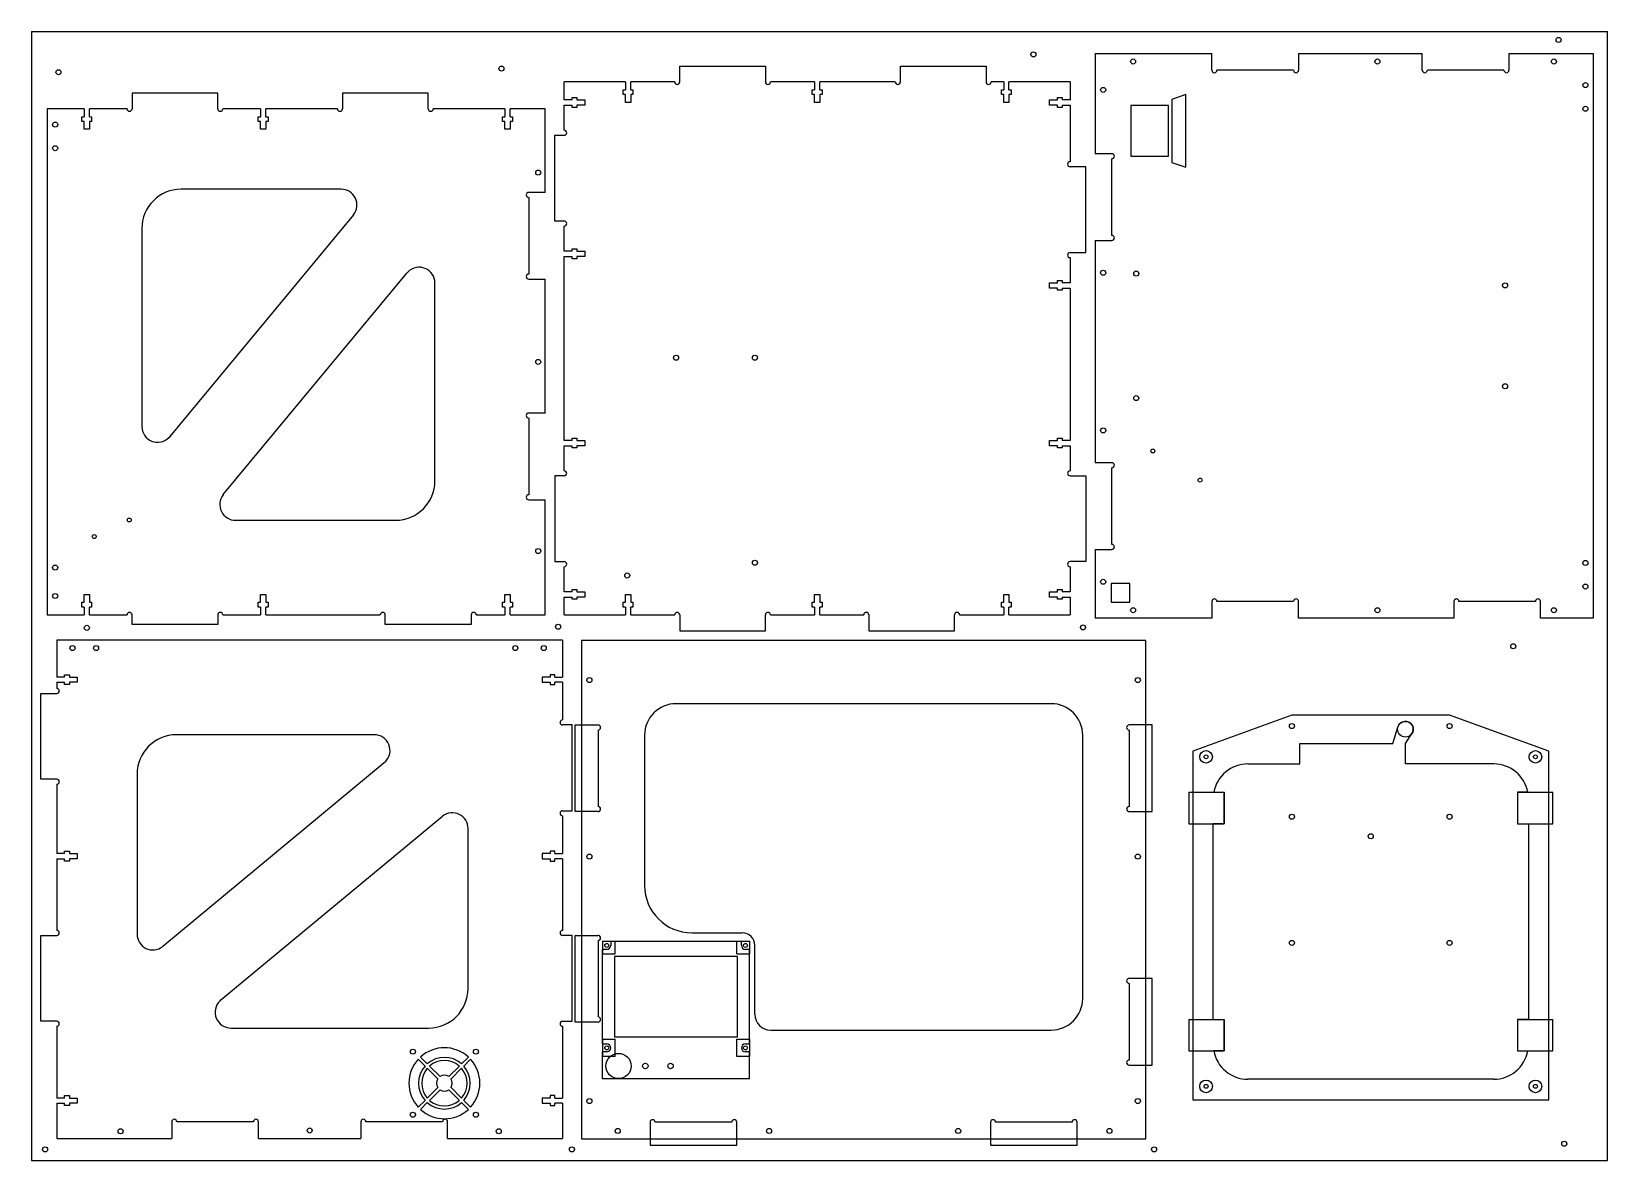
# Model space of a CAD drawing. Header units: inches. Extents: x 0 to 1000, y 0 to 716.
import ezdxf

# ---------------------------------------------------------------- set-up
doc = ezdxf.new("R2010")
doc.units = ezdxf.units.IN
doc.header["$MEASUREMENT"] = 0
for name, color, linetype in [('helpline', 6, 'Continuous'), ('m', 3, 'Continuous'), ('profil-wew', 4, 'Continuous'), ('wiercenie', 5, 'Continuous'), ('Wybranie 2mm', 3, 'Continuous'), ('Wybranie 3mm', 4, 'Continuous'), ('Wybranie 5mm', 3, 'Continuous'), ('Wybranie 8mm', 4, 'Continuous')]:
    doc.layers.add(name, color=color, linetype=linetype)

msp = doc.modelspace()

# ---------------------------------------------------------------- linework, layer by layer
for p, q in [((675, 702), (675, 638.5)), ((675, 702), (749, 702)), ((749, 691.5), (749, 702)), ((804, 702), (804, 691.5)), ((804, 702), (882.5, 702)), ((882.5, 691.5), (882.5, 702)), ((937.5, 702), (937.5, 691.5)), ((937.5, 702), (991, 702)), ((991, 702), (991, 344)), ((411.3, 684), (411.3, 694)), ((411.3, 694), (465.7, 694)), ((465.7, 694), (465.7, 684)), ((551.3, 684), (551.3, 694)), ((551.3, 694), (605.7, 694)), ((605.7, 694), (605.7, 684)), ((800.8, 691.5), (752.2, 691.5)), ((934.3, 691.5), (885.7, 691.5)), ((338, 672.6), (338, 684)), ((376.9, 684), (338, 684)), ((376.9, 684), (376.9, 679)), ((408.1, 684), (380.2, 684)), ((380.2, 679), (380.2, 684)), ((496.9, 684), (468.9, 684)), ((496.9, 684), (496.9, 679)), ((548.1, 684), (500.2, 684)), ((500.2, 679), (500.2, 684)), ((616.9, 684), (608.9, 684)), ((616.9, 684), (616.9, 679)), ((659, 684), (620.2, 684)), ((620.2, 679), (620.2, 684)), ((659, 684), (659, 672.6)), ((118.2, 677), (63.8, 677)), ((63.8, 677), (63.8, 667)), ((118.2, 667), (118.2, 677)), ((251.7, 677), (197.3, 677)), ((197.3, 677), (197.3, 667)), ((251.7, 667), (251.7, 677)), ((343, 672.6), (338, 672.6)), ((343, 672.6), (343, 674.1)), ((343, 674.1), (346, 674.1)), ((346, 674.1), (346, 672.6)), ((346, 672.6), (351, 672.6)), ((351, 672.6), (351, 669.3)), ((375.4, 679), (376.9, 679)), ((375.4, 676), (375.4, 679)), ((376.9, 676), (375.4, 676)), ((376.9, 671), (376.9, 676)), ((380.2, 671), (376.9, 671)), ((380.2, 679), (381.6, 679)), ((380.2, 676), (380.2, 671)), ((381.6, 676), (380.2, 676)), ((381.6, 679), (381.6, 676)), ((495.4, 679), (496.9, 679)), ((495.4, 676), (495.4, 679)), ((496.9, 676), (495.4, 676)), ((496.9, 671), (496.9, 676)), ((500.2, 671), (496.9, 671)), ((500.2, 679), (501.6, 679)), ((500.2, 676), (500.2, 671)), ((501.6, 676), (500.2, 676)), ((501.6, 679), (501.6, 676)), ((615.4, 679), (616.9, 679)), ((615.4, 676), (615.4, 679)), ((616.9, 676), (615.4, 676)), ((616.9, 671), (616.9, 676)), ((620.2, 671), (616.9, 671)), ((620.2, 679), (621.6, 679)), ((620.2, 676), (620.2, 671)), ((621.6, 676), (620.2, 676)), ((621.6, 679), (621.6, 676)), ((646, 669.3), (646, 672.6)), ((646, 672.6), (651, 672.6)), ((651, 674.1), (654, 674.1)), ((651, 672.6), (651, 674.1)), ((654, 674.1), (654, 672.6)), ((659, 672.6), (654, 672.6)), ((732.5, 676), (723.5, 673)), ((723.5, 673), (723.5, 633)), ((732.5, 630), (732.5, 676)), ((33.4, 667), (10, 667)), ((10, 667), (10, 346)), ((31.9, 662), (33.4, 662)), ((31.9, 659), (31.9, 662)), ((33.4, 667), (33.4, 662)), ((60.6, 667), (36.7, 667)), ((36.7, 662), (36.7, 667)), ((36.7, 662), (38.1, 662)), ((38.1, 662), (38.1, 659)), ((145.4, 667), (121.4, 667)), ((143.9, 662), (145.4, 662)), ((143.9, 659), (143.9, 662)), ((145.4, 667), (145.4, 662)), ((194.1, 667), (148.7, 667)), ((148.7, 662), (148.7, 667)), ((148.7, 662), (150.1, 662)), ((150.1, 662), (150.1, 659)), ((300.4, 667), (254.9, 667)), ((298.9, 662), (300.4, 662)), ((298.9, 659), (298.9, 662)), ((300.4, 667), (300.4, 662)), ((326, 667), (303.7, 667)), ((303.7, 662), (303.7, 667)), ((303.7, 662), (305.1, 662)), ((305.1, 662), (305.1, 659)), ((326, 614), (326, 667)), ((338, 653.4), (338, 669.3)), ((338, 669.3), (343, 669.3)), ((343, 667.9), (343, 669.3)), ((346, 667.9), (343, 667.9)), ((346, 669.3), (346, 667.9)), ((351, 669.3), (346, 669.3)), ((651, 669.3), (646, 669.3)), ((651, 667.9), (651, 669.3)), ((654, 667.9), (651, 667.9)), ((654, 669.3), (654, 667.9)), ((654, 669.3), (659, 669.3)), ((659, 669.3), (659, 633.4)), ((697.5, 669), (697.5, 637)), ((721.5, 669), (697.5, 669)), ((721.5, 637), (721.5, 669)), ((33.4, 659), (31.9, 659)), ((33.4, 654), (33.4, 659)), ((36.7, 654), (33.4, 654)), ((36.7, 659), (36.7, 654)), ((38.1, 659), (36.7, 659)), ((145.4, 659), (143.9, 659)), ((145.4, 654), (145.4, 659)), ((148.7, 654), (145.4, 654)), ((148.7, 659), (148.7, 654)), ((150.1, 659), (148.7, 659)), ((300.4, 659), (298.9, 659)), ((300.4, 654), (300.4, 659)), ((303.7, 654), (300.4, 654)), ((303.7, 659), (303.7, 654)), ((305.1, 659), (303.7, 659)), ((332, 595.8), (332, 650.2)), ((332, 650.2), (338, 650.2)), ((669, 630.2), (659, 630.2)), ((669, 575.8), (669, 630.2)), ((685.5, 638.5), (675, 638.5)), ((685.5, 586.7), (685.5, 635.3)), ((697.5, 637), (721.5, 637)), ((723.5, 633), (732.5, 630)), ((196.5, 616), (95, 616)), ((326, 614), (315.5, 614)), ((315.5, 610.8), (315.5, 562.2)), ((70, 591), (70, 465.5)), ((204.3, 599.7), (87.8, 459.2)), ((204.4, 599.9), (204.3, 599.7)), ((338, 595.8), (332, 595.8)), ((338, 576.6), (338, 592.6)), ((675, 583.5), (685.5, 583.5)), ((675, 583.5), (675, 442.5)), ((343, 576.6), (338, 576.6)), ((338, 456.6), (338, 573.3)), ((338, 573.3), (343, 573.3)), ((343, 576.6), (343, 578.1)), ((343, 578.1), (346, 578.1)), ((343, 571.9), (343, 573.3)), ((346, 571.9), (343, 571.9)), ((346, 578.1), (346, 576.6)), ((346, 576.6), (351, 576.6)), ((346, 573.3), (346, 571.9)), ((351, 573.3), (346, 573.3)), ((351, 576.6), (351, 573.3)), ((659, 575.8), (669, 575.8)), ((659, 572.6), (659, 556.6)), ((121.7, 422.3), (238.2, 562.8)), ((238.2, 562.8), (238.7, 563.4)), ((238.7, 563.4), (238.9, 563.6)), ((256, 431), (256, 556.5)), ((315.5, 559), (326, 559)), ((326, 474), (326, 559)), ((646, 553.3), (646, 556.6)), ((646, 556.6), (651, 556.6)), ((651, 553.3), (646, 553.3)), ((651, 558.1), (654, 558.1)), ((651, 556.6), (651, 558.1)), ((651, 551.9), (651, 553.3)), ((654, 551.9), (651, 551.9)), ((654, 558.1), (654, 556.6)), ((659, 556.6), (654, 556.6)), ((654, 553.3), (654, 551.9)), ((654, 553.3), (659, 553.3)), ((659, 553.3), (659, 456.6)), ((326, 474), (315.5, 474)), ((315.5, 470.8), (315.5, 422.2)), ((87.3, 458.6), (87.1, 458.4)), ((87.8, 459.2), (87.3, 458.6)), ((343, 456.6), (338, 456.6)), ((338, 437.4), (338, 453.3)), ((338, 453.3), (343, 453.3)), ((343, 456.6), (343, 458.1)), ((343, 458.1), (346, 458.1)), ((343, 451.9), (343, 453.3)), ((346, 451.9), (343, 451.9)), ((346, 458.1), (346, 456.6)), ((346, 456.6), (351, 456.6)), ((346, 453.3), (346, 451.9)), ((351, 453.3), (346, 453.3)), ((351, 456.6), (351, 453.3)), ((646, 453.3), (646, 456.6)), ((646, 456.6), (651, 456.6)), ((651, 453.3), (646, 453.3)), ((651, 458.1), (654, 458.1)), ((651, 456.6), (651, 458.1)), ((651, 451.9), (651, 453.3)), ((654, 451.9), (651, 451.9)), ((654, 458.1), (654, 456.6)), ((659, 456.6), (654, 456.6)), ((654, 453.3), (654, 451.9)), ((654, 453.3), (659, 453.3)), ((659, 453.3), (659, 437.4)), ((685.5, 442.5), (675, 442.5)), ((338, 434.2), (332, 434.2)), ((332, 434.2), (332, 379.8)), ((659, 434.2), (669, 434.2)), ((669, 434.2), (669, 379.8)), ((685.5, 390.7), (685.5, 439.3)), ((121.6, 422.1), (121.7, 422.3)), ((315.5, 419), (326, 419)), ((326, 346), (326, 419)), ((129.5, 406), (231, 406)), ((675, 387.5), (685.5, 387.5)), ((675, 387.5), (675, 344)), ((332, 379.8), (338, 379.8)), ((338, 360.6), (338, 376.6)), ((669, 379.8), (659, 379.8)), ((659, 376.6), (659, 360.6)), ((343, 360.6), (338, 360.6)), ((343, 360.6), (343, 362.1)), ((343, 362.1), (346, 362.1)), ((346, 362.1), (346, 360.6)), ((346, 360.6), (351, 360.6)), ((351, 360.6), (351, 357.3)), ((646, 357.3), (646, 360.6)), ((646, 360.6), (651, 360.6)), ((651, 362.1), (654, 362.1)), ((651, 360.6), (651, 362.1)), ((654, 362.1), (654, 360.6)), ((659, 360.6), (654, 360.6)), ((685, 366), (685, 354)), ((697, 366), (685, 366)), ((697, 354), (697, 366)), ((31.9, 351), (31.9, 354)), ((31.9, 354), (33.4, 354)), ((33.4, 351), (31.9, 351)), ((33.4, 354), (33.4, 359)), ((33.4, 359), (36.7, 359)), ((33.4, 351), (33.4, 346)), ((36.7, 359), (36.7, 354)), ((36.7, 354), (38.1, 354)), ((38.1, 351), (36.7, 351)), ((36.7, 346), (36.7, 351)), ((38.1, 354), (38.1, 351)), ((143.9, 351), (143.9, 354)), ((143.9, 354), (145.4, 354)), ((145.4, 351), (143.9, 351)), ((145.4, 354), (145.4, 359)), ((145.4, 359), (148.7, 359)), ((145.4, 351), (145.4, 346)), ((148.7, 359), (148.7, 354)), ((148.7, 354), (150.1, 354)), ((150.1, 351), (148.7, 351)), ((148.7, 346), (148.7, 351)), ((150.1, 354), (150.1, 351)), ((298.9, 351), (298.9, 354)), ((298.9, 354), (300.4, 354)), ((300.4, 351), (298.9, 351)), ((300.4, 354), (300.4, 359)), ((300.4, 359), (303.7, 359)), ((300.4, 351), (300.4, 346)), ((303.7, 359), (303.7, 354)), ((303.7, 354), (305.1, 354)), ((305.1, 351), (303.7, 351)), ((303.7, 346), (303.7, 351)), ((305.1, 354), (305.1, 351)), ((338, 346), (338, 357.3)), ((338, 357.3), (343, 357.3)), ((343, 355.9), (343, 357.3)), ((346, 355.9), (343, 355.9)), ((346, 357.3), (346, 355.9)), ((351, 357.3), (346, 357.3)), ((375.4, 351), (375.4, 354)), ((375.4, 354), (376.9, 354)), ((376.9, 351), (375.4, 351)), ((376.9, 354), (376.9, 359)), ((376.9, 359), (380.2, 359)), ((376.9, 351), (376.9, 346)), ((380.2, 359), (380.2, 354)), ((380.2, 354), (381.6, 354)), ((381.6, 351), (380.2, 351)), ((380.2, 346), (380.2, 351)), ((381.6, 354), (381.6, 351)), ((495.4, 351), (495.4, 354)), ((495.4, 354), (496.9, 354)), ((496.9, 351), (495.4, 351)), ((496.9, 354), (496.9, 359)), ((496.9, 359), (500.2, 359)), ((496.9, 351), (496.9, 346)), ((500.2, 359), (500.2, 354)), ((500.2, 354), (501.6, 354)), ((501.6, 351), (500.2, 351)), ((500.2, 346), (500.2, 351)), ((501.6, 354), (501.6, 351)), ((615.4, 351), (615.4, 354)), ((615.4, 354), (616.9, 354)), ((616.9, 351), (615.4, 351)), ((616.9, 354), (616.9, 359)), ((616.9, 359), (620.2, 359)), ((616.9, 351), (616.9, 346)), ((620.2, 359), (620.2, 354)), ((620.2, 354), (621.6, 354)), ((621.6, 351), (620.2, 351)), ((620.2, 346), (620.2, 351)), ((621.6, 354), (621.6, 351)), ((651, 357.3), (646, 357.3)), ((651, 355.9), (651, 357.3)), ((654, 355.9), (651, 355.9)), ((654, 357.3), (654, 355.9)), ((654, 357.3), (659, 357.3)), ((659, 357.3), (659, 346)), ((685, 354), (697, 354)), ((749, 354.5), (749, 344)), ((800.8, 354.5), (752.2, 354.5)), ((804, 344), (804, 354.5)), ((902.5, 354.5), (902.5, 344)), ((954.3, 354.5), (905.7, 354.5)), ((957.5, 344), (957.5, 354.5)), ((10, 346), (33.4, 346)), ((36.7, 346), (60.6, 346)), ((63.8, 340), (63.8, 346)), ((118.2, 346), (118.2, 340)), ((121.4, 346), (145.4, 346)), ((148.7, 346), (221.3, 346)), ((224.5, 340), (224.5, 346)), ((279, 346), (279, 340)), ((282.2, 346), (300.4, 346)), ((303.7, 346), (326, 346)), ((338, 346), (376.9, 346)), ((380.2, 346), (408.1, 346)), ((411.3, 346), (411.3, 336)), ((465.7, 336), (465.7, 346)), ((468.9, 346), (496.9, 346)), ((500.2, 346), (528.1, 346)), ((531.3, 346), (531.3, 336)), ((585.7, 336), (585.7, 346)), ((588.9, 346), (616.9, 346)), ((620.2, 346), (659, 346)), ((749, 344), (675, 344)), ((902.5, 344), (804, 344)), ((991, 344), (957.5, 344)), ((337, 330), (16, 330)), ((118.2, 340), (63.8, 340)), ((279, 340), (224.5, 340)), ((337, 330), (337, 306.6)), ((411.3, 336), (465.7, 336)), ((531.3, 336), (585.7, 336)), ((16, 330), (16, 306.6)), ((349, 329.7), (349, 13.7)), ((707, 329.7), (349, 329.7)), ((707, 13.7), (707, 329.7)), ((21, 306.6), (16, 306.6)), ((16, 303.3), (16, 299.4)), ((16, 303.3), (21, 303.3)), ((21, 306.6), (21, 308.1)), ((21, 308.1), (24, 308.1)), ((21, 301.9), (21, 303.3)), ((24, 301.9), (21, 301.9)), ((24, 308.1), (24, 306.6)), ((24, 306.6), (29, 306.6)), ((24, 303.3), (24, 301.9)), ((29, 303.3), (24, 303.3)), ((29, 306.6), (29, 303.3)), ((329, 306.6), (324, 306.6)), ((324, 306.6), (324, 303.3)), ((324, 303.3), (329, 303.3)), ((332, 308.1), (329, 308.1)), ((329, 308.1), (329, 306.6)), ((329, 303.3), (329, 301.9)), ((329, 301.9), (332, 301.9)), ((332, 306.6), (332, 308.1)), ((332, 306.6), (337, 306.6)), ((332, 301.9), (332, 303.3)), ((337, 303.3), (332, 303.3)), ((337, 303.3), (337, 279.4)), ((6, 241.8), (6, 296.2)), ((6, 296.2), (16, 296.2)), ((647, 289.7), (409, 289.7)), ((799.8, 282.5), (736.8, 259.5)), ((899.8, 282.5), (799.8, 282.5)), ((962.8, 259.5), (899.8, 282.5)), ((343, 276.2), (337, 276.2)), ((343, 221.8), (343, 276.2)), ((217.5, 270), (92, 270)), ((389, 269.7), (389, 174.4)), ((667, 102.7), (667, 269.7)), ((223.8, 252.2), (83.3, 135.7)), ((224.4, 252.7), (223.8, 252.2)), ((224.6, 252.9), (224.4, 252.7)), ((736.8, 259.5), (736.8, 233.5)), ((962.8, 233.5), (962.8, 259.5)), ((16, 241.8), (6, 241.8)), ((67, 245), (67, 143.5)), ((16, 238.6), (16, 194.6)), ((736.8, 233.5), (736.8, 213.5)), ((962.8, 213.5), (962.8, 233.5)), ((337, 221.8), (343, 221.8)), ((120.2, 101.8), (260.7, 218.3)), ((260.7, 218.3), (260.9, 218.4)), ((277, 109), (277, 210.5)), ((337, 218.6), (337, 194.6)), ((736.8, 213.5), (736.8, 89.5)), ((962.8, 89.5), (962.8, 213.5)), ((21, 194.6), (16, 194.6)), ((16, 191.3), (16, 145.9)), ((16, 191.3), (21, 191.3)), ((21, 194.6), (21, 196.1)), ((21, 196.1), (24, 196.1)), ((21, 189.9), (21, 191.3)), ((24, 196.1), (24, 194.6)), ((24, 194.6), (29, 194.6)), ((24, 191.3), (24, 189.9)), ((29, 191.3), (24, 191.3)), ((29, 194.6), (29, 191.3)), ((329, 194.6), (324, 194.6)), ((324, 194.6), (324, 191.3)), ((324, 191.3), (329, 191.3)), ((332, 196.1), (329, 196.1)), ((329, 196.1), (329, 194.6)), ((329, 191.3), (329, 189.9)), ((332, 194.6), (332, 196.1)), ((332, 194.6), (337, 194.6)), ((332, 189.9), (332, 191.3)), ((337, 191.3), (332, 191.3)), ((337, 191.3), (337, 145.9)), ((24, 189.9), (21, 189.9)), ((329, 189.9), (332, 189.9)), ((6, 88.3), (6, 142.7)), ((6, 142.7), (16, 142.7)), ((343, 142.7), (337, 142.7)), ((343, 88.3), (343, 142.7)), ((419, 144.4), (451, 144.4)), ((83.3, 135.7), (83.1, 135.6)), ((459, 92.7), (459, 136.4)), ((369.9, 129.4), (369.9, 78.4)), ((448, 129.4), (369.9, 129.4)), ((448, 78.4), (448, 129.4)), ((119.4, 101.1), (119.6, 101.3)), ((119.6, 101.3), (120.2, 101.8)), ((16, 88.3), (6, 88.3)), ((16, 85.1), (16, 39.6)), ((126.5, 84), (252, 84)), ((337, 88.3), (343, 88.3)), ((337, 85.1), (337, 39.6)), ((469, 82.7), (647, 82.7)), ((736.8, 89.5), (736.8, 69.5)), ((962.8, 69.5), (962.8, 89.5)), ((369.9, 78.4), (448, 78.4)), ((249.7, 59.9), (245.4, 64.2)), ((246.8, 65.6), (251.1, 61.3)), ((272.9, 61.3), (277.2, 65.6)), ((278.6, 64.2), (274.3, 59.9)), ((736.8, 69.5), (736.8, 38.5)), ((962.8, 38.5), (962.8, 69.5)), ((257.8, 51.8), (251.1, 58.5)), ((252.5, 59.9), (259.2, 53.2)), ((264.8, 53.2), (271.5, 59.9)), ((272.9, 58.5), (266.2, 51.8)), ((21, 39.6), (21, 41.1)), ((21, 41.1), (24, 41.1)), ((24, 41.1), (24, 39.6)), ((251.1, 39.5), (257.8, 46.2)), ((259.2, 44.8), (252.5, 38.1)), ((271.5, 38.1), (264.8, 44.8)), ((266.2, 46.2), (272.9, 39.5)), ((332, 41.1), (329, 41.1)), ((329, 41.1), (329, 39.6)), ((332, 39.6), (332, 41.1)), ((21, 39.6), (16, 39.6)), ((16, 36.3), (16, 14)), ((16, 36.3), (21, 36.3)), ((21, 34.9), (21, 36.3)), ((24, 34.9), (21, 34.9)), ((24, 39.6), (29, 39.6)), ((24, 36.3), (24, 34.9)), ((29, 36.3), (24, 36.3)), ((29, 39.6), (29, 36.3)), ((245.4, 33.8), (249.7, 38.1)), ((251.1, 36.7), (246.8, 32.4)), ((277.2, 32.4), (272.9, 36.7)), ((274.3, 38.1), (278.6, 33.8)), ((329, 39.6), (324, 39.6)), ((324, 39.6), (324, 36.3)), ((324, 36.3), (329, 36.3)), ((329, 36.3), (329, 34.9)), ((329, 34.9), (332, 34.9)), ((332, 39.6), (337, 39.6)), ((332, 34.9), (332, 36.3)), ((337, 36.3), (332, 36.3)), ((337, 36.3), (337, 14)), ((736.8, 38.5), (962.8, 38.5)), ((89, 24.5), (89, 14)), ((140.8, 24.5), (92.2, 24.5)), ((144, 14), (144, 24.5)), ((209, 24.5), (209, 14)), ((260.8, 24.5), (212.2, 24.5)), ((264, 14), (264, 24.5)), ((16, 14), (89, 14)), ((144, 14), (209, 14)), ((264, 14), (337, 14)), ((349, 13.7), (707, 13.7))]:
    msp.add_line(p, q)
for centre, radius in [((854, 697), 1.6), ((680, 679), 1.6), ((986, 682), 1.6), ((986, 667), 1.6), ((15, 642), 1.6), ((680, 563), 1.6), ((701, 562.5), 1.6), ((935, 555), 1.6), ((409, 509.1), 1.6), ((321.5, 506.5), 1.6), ((935, 491), 1.6), ((701, 483.5), 1.6), ((680, 463), 1.6), ((321.5, 386.5), 1.6), ((459, 379.1), 1.6), ((986, 379), 1.6), ((15, 376), 1.6), ((680, 367), 1.6), ((986, 364), 1.6), ((699, 349), 1.6), ((966, 349), 1.6), ((26, 325), 1.6), ((41, 325), 1.6), ((325, 325), 1.6), ((702, 304.7), 1.6), ((799.8, 275.5), 1.6), ((899.8, 275.5), 1.6), ((799.8, 218), 1.6), ((899.8, 218), 1.6), ((849.8, 205.6), 1.6), ((354, 192.7), 1.6), ((702, 192.7), 1.6), ((799.8, 138), 1.6), ((899.8, 138), 1.6), ((242, 69), 1.6), ((282, 69), 1.6), ((372.5, 59.9), 8), ((389.5, 59.9), 1.75), ((405.5, 59.9), 1.75), ((242, 29), 1.6), ((282, 29), 1.6), ((354, 37.7), 1.6), ((702, 37.7), 1.6), ((176.5, 19), 1.6), ((468, 18.7), 1.6), ((588, 18.7), 1.6)]:
    msp.add_circle(centre, radius)
for centre, radius, start, end in [((750.6, 691.5), 1.6, 180, 0), ((802.4, 691.5), 1.6, 180, 0), ((884.1, 691.5), 1.6, 180, 0), ((935.9, 691.5), 1.6, 180, 0), ((409.7, 684), 1.6, 180, 360), ((467.3, 684), 1.6, 180, 360), ((549.7, 684), 1.6, 180, 360), ((607.3, 684), 1.6, 180, 360), ((62.2, 667), 1.6, 180, 0), ((119.8, 667), 1.6, 180, 0), ((195.7, 667), 1.6, 180, 0), ((253.3, 667), 1.6, 180, 0), ((338, 651.8), 1.6, 270, 90), ((659, 631.8), 1.6, 90, 270), ((685.5, 636.9), 1.6, 270, 90), ((95, 591), 25, 90, 180), ((196.5, 606), 10, 322.2569, 90), ((315.5, 612.4), 1.6, 90, 270), ((338, 594.2), 1.6, 270, 90), ((685.5, 585.1), 1.6, 270, 90), ((659, 574.2), 1.6, 90, 270), ((246, 556.5), 10, 0, 135), ((315.5, 560.6), 1.6, 90, 270), ((315.5, 472.4), 1.6, 90, 270), ((80, 465.5), 10, 180, 315), ((685.5, 440.9), 1.6, 270, 90), ((231, 431), 25, 270, 360), ((338, 435.8), 1.6, 270, 90), ((659, 435.8), 1.6, 90, 270), ((129.5, 416), 10, 142.2569, 270), ((315.5, 420.6), 1.6, 90, 270), ((685.5, 389.1), 1.6, 270, 90), ((338, 378.2), 1.6, 270, 90), ((659, 378.2), 1.6, 90, 270), ((750.6, 354.5), 1.6, 0, 180), ((802.4, 354.5), 1.6, 0, 180), ((904.1, 354.5), 1.6, 0, 180), ((955.9, 354.5), 1.6, 0, 180), ((62.2, 346), 1.6, 0, 180), ((119.8, 346), 1.6, 0, 180), ((222.9, 346), 1.6, 0, 180), ((280.6, 346), 1.6, 0, 180), ((409.7, 346), 1.6, 0, 180), ((467.3, 346), 1.6, 0, 180), ((529.7, 346), 1.6, 0, 180), ((587.3, 346), 1.6, 0, 180), ((16, 297.8), 1.6, 270, 90), ((409, 269.7), 20, 90, 180), ((647, 269.7), 20, 0, 90), ((337, 277.8), 1.6, 90, 270), ((92, 245), 25, 90, 180), ((217.5, 260), 10, 315, 90), ((16, 240.2), 1.6, 270, 90), ((267, 210.5), 10, 0, 127.7431), ((337, 220.2), 1.6, 90, 270), ((419, 174.4), 30, 180, 270), ((16, 144.3), 1.6, 270, 90), ((77, 143.5), 10, 180, 307.7431), ((337, 144.3), 1.6, 90, 270), ((451, 136.4), 8, 360, 90), ((126.5, 94), 10, 135, 270), ((252, 109), 25, 270, 0), ((647, 102.7), 20, 270, 0), ((469, 92.7), 10, 180, 270), ((16, 86.7), 1.6, 270, 90), ((337, 86.7), 1.6, 90, 270), ((262, 49), 22.5, 47.5473, 132.4527), ((262, 49), 22.5, 137.5473, 222.4527), ((262, 49), 16.4, 48.4952, 131.5048), ((262, 49), 14.4, 48.9813, 131.0187), ((262, 49), 22.5, 317.5473, 42.4527), ((262, 49), 16.4, 138.4952, 221.5048), ((262, 49), 14.4, 138.9813, 221.0187), ((262, 49), 5, 146.537, 213.463), ((262, 49), 5, 56.537, 123.463), ((262, 49), 5, 326.537, 33.463), ((262, 49), 14.4, 318.9813, 41.0187), ((262, 49), 16.4, 318.4952, 41.5048), ((262, 49), 5, 236.537, 303.463), ((262, 49), 22.5, 227.5473, 312.4527), ((262, 49), 16.4, 228.4952, 311.5048), ((262, 49), 14.4, 228.9813, 311.0187), ((90.6, 24.5), 1.6, 0, 180), ((142.4, 24.5), 1.6, 0, 180), ((210.6, 24.5), 1.6, 0, 180), ((262.4, 24.5), 1.6, 0, 180)]:
    msp.add_arc(centre, radius, start, end)
at = {"layer": 'helpline'}
for p, q in [((0, 716), (1000, 716)), ((0, 716), (0, 0)), ((1000, 0), (1000, 716)), ((0, 0), (1000, 0))]:
    msp.add_line(p, q, dxfattribs=at)
at = {"layer": 'm'}
for centre in [(969, 710.7), (635.7, 701.5), (17.1, 690.2), (298.2, 692.5), (699, 697), (966, 697), (15, 657), (321.5, 626.5), (459, 509.1), (378, 371), (15, 358), (854, 349), (334.1, 338.5), (35.1, 337.8), (667.2, 338.1), (307, 325), (940.2, 326.1), (354, 304.7), (56.5, 18.5), (296.5, 18.5), (372, 18.7), (684, 18.7), (972.6, 10.6), (8.6, 7), (342.9, 7), (712.3, 7)]:
    msp.add_circle(centre, 1.6, dxfattribs=at)
at = {"layer": 'profil-wew'}
msp.add_circle((871.8, 273.5), 5, dxfattribs=at)
at = {"layer": 'wiercenie'}
for centre in [(711.5, 450), (741.5, 431.5), (62, 406.2), (39.8, 395.7), (745.3, 256), (954.3, 256), (365, 136.4), (453, 136.4), (365, 71.4), (453, 71.4), (745.3, 47), (954.3, 47)]:
    msp.add_circle(centre, 1.25, dxfattribs=at)
at = {"layer": 'Wybranie 2mm'}
for p, q in [((362.4, 139), (370.4, 139)), ((362.4, 139), (362.4, 131)), ((362.4, 131), (370.4, 131)), ((370.4, 131), (370.4, 139)), ((447.6, 139), (455.6, 139)), ((447.6, 131), (447.6, 139)), ((447.6, 131), (455.6, 131)), ((455.6, 139), (455.6, 131)), ((362.4, 76.9), (362.4, 65.9)), ((362.4, 76.9), (370.4, 76.9)), ((370.4, 65.9), (370.4, 76.9)), ((447.6, 76.9), (455.6, 76.9)), ((447.6, 65.9), (447.6, 76.9)), ((455.6, 76.9), (455.6, 65.9)), ((370.4, 65.9), (362.4, 65.9)), ((455.6, 65.9), (447.6, 65.9))]:
    msp.add_line(p, q, dxfattribs=at)
at = {"layer": 'Wybranie 3mm'}
for p, q in [((863.8, 264.5), (867, 274.9)), ((871.8, 264.5), (875.9, 270.7)), ((804.8, 251.5), (804.8, 264.5)), ((804.8, 264.5), (863.8, 264.5)), ((871.8, 251.5), (871.8, 264.5)), ((771.8, 251.5), (804.8, 251.5)), ((927.8, 251.5), (871.8, 251.5)), ((750.1, 233.5), (756.8, 233.5)), ((756.8, 233.5), (756.8, 213.5)), ((949.4, 233.5), (942.8, 233.5)), ((942.8, 233.5), (942.8, 213.5)), ((749.8, 89.5), (749.8, 213.5)), ((756.8, 213.5), (749.8, 213.5)), ((942.8, 213.5), (949.8, 213.5)), ((949.8, 213.5), (949.8, 89.5)), ((749.8, 89.5), (756.8, 89.5)), ((756.8, 89.5), (756.8, 69.5)), ((949.8, 89.5), (942.8, 89.5)), ((942.8, 89.5), (942.8, 69.5)), ((756.8, 69.5), (750.1, 69.5)), ((942.8, 69.5), (949.4, 69.5)), ((927.8, 51.5), (771.8, 51.5))]:
    msp.add_line(p, q, dxfattribs=at)
for centre in [(745.3, 256), (954.3, 256), (745.3, 47), (954.3, 47)]:
    msp.add_circle(centre, 4, dxfattribs=at)
for centre, radius, start, end in [((871.8, 273.5), 5, 326.251, 162.9001), ((771.8, 229.5), 22, 90, 169.5243), ((927.8, 229.5), 22, 10.4757, 90), ((771.8, 73.5), 22, 190.4757, 270), ((927.8, 73.5), 22, 270, 349.5243)]:
    msp.add_arc(centre, radius, start, end, dxfattribs=at)
at = {"layer": 'Wybranie 5mm'}
for p, q in [((734.3, 233.5), (734.3, 213.5)), ((734.3, 233.5), (756.8, 233.5)), ((756.8, 213.5), (756.8, 233.5)), ((942.8, 233.5), (942.8, 213.5)), ((942.8, 233.5), (965.3, 233.5)), ((965.3, 213.5), (965.3, 233.5)), ((734.3, 213.5), (756.8, 213.5)), ((942.8, 213.5), (965.3, 213.5)), ((734.3, 89.5), (734.3, 69.5)), ((734.3, 89.5), (756.8, 89.5)), ((756.8, 69.5), (756.8, 89.5)), ((942.8, 89.5), (942.8, 69.5)), ((942.8, 89.5), (965.3, 89.5)), ((965.3, 69.5), (965.3, 89.5)), ((734.3, 69.5), (756.8, 69.5)), ((942.8, 69.5), (965.3, 69.5))]:
    msp.add_line(p, q, dxfattribs=at)
at = {"layer": 'Wybranie 8mm'}
for p, q in [((345, 276.2), (359.5, 276.2)), ((345, 221.3), (345, 276.2)), ((359.5, 273), (359.5, 224.5)), ((711, 276.2), (696.5, 276.2)), ((696.5, 273), (696.5, 224.5)), ((711, 221.3), (711, 276.2)), ((359.5, 221.3), (345, 221.3)), ((696.5, 221.3), (711, 221.3)), ((345, 142.7), (359.5, 142.7)), ((345, 87.8), (345, 142.7)), ((359.5, 139.5), (359.5, 91)), ((365, 133.9), (362.4, 133.9)), ((362.4, 73.9), (362.4, 133.9)), ((367.5, 139), (367.5, 136.4)), ((367.5, 139), (450.5, 139)), ((450.5, 136.4), (450.5, 139)), ((455.6, 133.9), (453, 133.9)), ((455.6, 73.9), (455.6, 133.9)), ((711, 115.5), (696.5, 115.5)), ((696.5, 112.3), (696.5, 63.7)), ((711, 60.5), (711, 115.5)), ((359.5, 87.8), (345, 87.8)), ((362.4, 73.9), (365, 73.9)), ((453, 73.9), (455.6, 73.9)), ((365, 68.9), (362.4, 68.9)), ((362.4, 51.8), (362.4, 68.9)), ((455.6, 68.9), (453, 68.9)), ((455.6, 51.8), (455.6, 68.9)), ((696.5, 60.5), (711, 60.5)), ((455.6, 51.8), (362.4, 51.8)), ((392.5, 24.2), (392.5, 9.7)), ((444.3, 24.2), (395.7, 24.2)), ((447.5, 9.7), (447.5, 24.2)), ((608.5, 24.2), (608.5, 9.7)), ((660.3, 24.2), (611.7, 24.2)), ((663.5, 9.7), (663.5, 24.2)), ((392.5, 9.7), (447.5, 9.7)), ((608.5, 9.7), (663.5, 9.7))]:
    msp.add_line(p, q, dxfattribs=at)
for centre, radius, start, end in [((359.5, 274.6), 1.6, 270, 90), ((696.5, 274.6), 1.6, 90, 270), ((359.5, 222.9), 1.6, 270, 90), ((696.5, 222.9), 1.6, 90, 270), ((359.5, 141.1), 1.6, 270, 90), ((365, 136.4), 2.5, 270, 0), ((453, 136.4), 2.5, 180, 270), ((696.5, 113.9), 1.6, 90, 270), ((359.5, 89.4), 1.6, 270, 90), ((365, 71.4), 2.5, 270, 90), ((453, 71.4), 2.5, 90, 270), ((696.5, 62.1), 1.6, 90, 270), ((394.1, 24.2), 1.6, 0, 180), ((445.9, 24.2), 1.6, 0, 180), ((610.1, 24.2), 1.6, 0, 180), ((661.9, 24.2), 1.6, 0, 180)]:
    msp.add_arc(centre, radius, start, end, dxfattribs=at)

doc.saveas('drawing.dxf')
